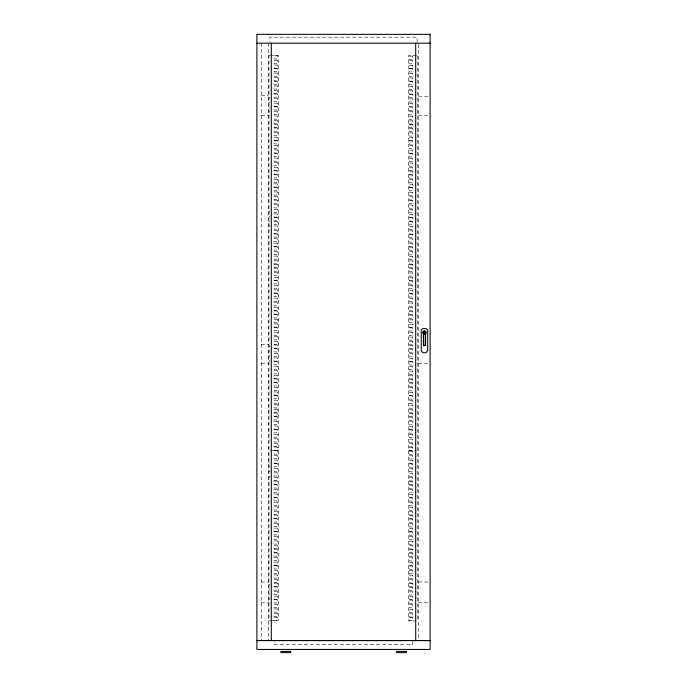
<?xml version="1.0" encoding="UTF-8"?>
<svg xmlns="http://www.w3.org/2000/svg" width="687" height="687" viewBox="0 0 687 687"><rect width="100%" height="100%" fill="white"/><g stroke="black" fill="none" stroke-linecap="round" stroke-linejoin="round"><path stroke-width="0.52" stroke-dasharray="3.44 2.58" d="M269.862 55.441L268.995 55.441L268.995 620.679L269.862 620.679M270.292 55.441L278.372 55.441L278.372 620.679L270.292 620.679M416.477 55.733L408.387 55.733L408.387 620.971L416.477 620.971M417.335 55.733L417.773 620.971L417.335 620.971M261.232 95.424L268.445 95.424M418.555 96.223L428.662 96.223M268.995 97.923L269.862 97.923M268.995 102.543L269.862 102.543M268.995 107.344L269.862 107.344M268.995 111.964L269.862 111.964M261.232 115.313L268.445 115.313M418.555 115.596L428.662 115.596M268.995 211.948L269.862 211.948M268.995 216.568L269.862 216.568M268.995 221.369L269.862 221.369M268.995 225.989L269.862 225.989M261.232 344.453L268.445 344.453M268.995 346.471L269.862 346.471M268.995 351.091L269.862 351.091M268.995 355.892L269.862 355.892M268.995 360.503L269.862 360.503M261.232 363.243L268.445 363.243M418.555 363.732L428.662 363.732M270.292 450.56L278.372 450.56M408.387 450.844L416.477 450.844M268.995 462.231L269.862 462.231M268.995 466.842L269.862 466.842M268.995 471.643L269.862 471.643M268.995 476.263L269.862 476.263M261.232 582.009L268.445 582.009M418.555 582.009L428.662 582.009M268.995 584.912L269.862 584.912M268.995 589.532L269.862 589.532M268.995 594.332L269.862 594.332M268.995 598.952L269.862 598.952M261.232 602.808L268.445 602.808M418.555 602.808L428.662 602.808M418.555 44.243L418.555 640.516M417.112 42.182L417.112 37.175L269.888 37.175L269.888 42.182M412.784 641.555L412.784 644.672L274.216 644.672L274.216 641.555M268.445 43.187L268.445 640.516M261.232 43.187L261.232 640.516M277.419 55.819L274.079 55.819L274.079 59.022L277.419 59.022L277.419 55.819M412.689 56.111L409.34 56.111L409.34 59.314L412.689 59.314L412.689 56.111M277.419 60.404L274.079 60.404L274.079 63.608L277.419 63.608L277.419 60.404M412.689 60.688L409.34 60.688L409.34 63.891L412.689 63.891L412.689 60.688M277.411 64.982L274.061 64.982L274.061 68.185L277.411 68.185L277.411 64.982M412.707 65.274L409.358 65.274L409.358 68.477L412.707 68.477L412.707 65.274M277.419 68.477L274.079 68.477L274.079 71.68L277.419 71.68L277.419 68.477M412.689 68.76L409.34 68.76L409.34 71.963L412.689 71.963L412.689 68.76M277.419 73.062L274.079 73.062L274.079 76.257L277.419 76.257L277.419 73.062M412.689 73.346L409.34 73.346L409.34 76.549L412.689 76.549L412.689 73.346M277.411 77.64L274.061 77.64L274.061 80.843L277.411 80.843L277.411 77.64M412.707 77.932L409.358 77.932L409.358 81.135L412.707 81.135L412.707 77.932M277.419 81.341L274.079 81.341L274.079 84.544L277.419 84.544L277.419 81.341M412.689 81.624L409.34 81.624L409.34 84.827L412.689 84.827L412.689 81.624M277.419 85.918L274.079 85.918L274.079 89.121L277.419 89.121L277.419 85.918M412.689 86.21L409.34 86.21L409.34 89.413L412.689 89.413L412.689 86.21M277.411 90.504L274.061 90.504L274.061 93.707L277.411 93.707L277.411 90.504M412.707 90.796L409.358 90.796L409.358 93.99L412.707 93.99L412.707 90.796M277.419 93.99L274.079 93.99L274.079 97.193L277.419 97.193L277.419 93.99M412.689 94.282L409.34 94.282L409.34 97.485L412.689 97.485L412.689 94.282M277.419 98.576L274.079 98.576L274.079 101.779L277.419 101.779L277.419 98.576M412.689 98.868L409.34 98.868L409.34 102.071L412.689 102.071L412.689 98.868M277.411 103.162L274.061 103.162L274.061 106.365L277.411 106.365L277.411 103.162M412.707 103.445L409.358 103.445L409.358 106.648L412.707 106.648L412.707 103.445M277.419 106.829L274.079 106.829L274.079 110.032L277.419 110.032L277.419 106.829M412.689 107.112L409.34 107.112L409.34 110.315L412.689 110.315L412.689 107.112M277.419 111.406L274.079 111.406L274.079 114.609L277.419 114.609L277.419 111.406M412.689 111.698L409.34 111.698L409.34 114.901L412.689 114.901L412.689 111.698M277.419 115.991L274.079 115.991L274.079 119.195L277.419 119.195L277.419 115.991M412.689 116.283L409.34 116.283L409.34 119.478L412.689 119.478L412.689 116.283M277.411 120.577L274.061 120.577L274.061 123.772L277.411 123.772L277.411 120.577M412.707 120.86L409.358 120.86L409.358 124.064L412.707 124.064L412.707 120.86M277.376 124.244L274.027 124.244L274.027 127.439L277.376 127.439L277.376 124.244M412.732 124.527L409.392 124.527L409.392 127.73L412.732 127.73L412.732 124.527M277.419 128.022L274.079 128.022L274.079 131.226L277.419 131.226L277.419 128.022M412.689 128.306L409.34 128.306L409.34 131.509L412.689 131.509L412.689 128.306M277.419 132.6L274.079 132.6L274.079 135.803L277.419 135.803L277.419 132.6M412.689 132.892L409.34 132.892L409.34 136.095L412.689 136.095L412.689 132.892M277.411 137.185L274.061 137.185L274.061 140.388L277.411 140.388L277.411 137.185M412.707 137.477L409.358 137.477L409.358 140.672L412.707 140.672L412.707 137.477M277.419 140.672L274.079 140.672L274.079 143.875L277.419 143.875L277.419 140.672M412.689 140.964L409.34 140.964L409.34 144.167L412.689 144.167L412.689 140.964M277.419 145.258L274.079 145.258L274.079 148.461L277.419 148.461L277.419 145.258M412.689 145.55L409.34 145.55L409.34 148.753L412.689 148.753L412.689 145.55M277.411 149.843L274.061 149.843L274.061 153.046L277.411 153.046L277.411 149.843M412.707 150.127L409.358 150.127L409.358 153.33L412.707 153.33L412.707 150.127M277.419 153.51L274.079 153.51L274.079 156.713L277.419 156.713L277.419 153.51M412.689 153.794L409.34 153.794L409.34 156.997L412.689 156.997L412.689 153.794M277.419 158.087L274.079 158.087L274.079 161.29L277.419 161.29L277.419 158.087M412.689 158.379L409.34 158.379L409.34 161.582L412.689 161.582L412.689 158.379M277.419 162.673L274.079 162.673L274.079 165.876L277.419 165.876L277.419 162.673M412.689 162.965L409.34 162.965L409.34 166.16L412.689 166.16L412.689 162.965M277.411 167.259L274.061 167.259L274.061 170.453L277.411 170.453L277.411 167.259M412.707 167.542L409.358 167.542L409.358 170.745L412.707 170.745L412.707 167.542M277.376 170.917L274.027 170.917L274.027 174.12L277.376 174.12L277.376 170.917M412.732 171.209L409.392 171.209L409.392 174.412L412.732 174.412L412.732 171.209M277.419 174.704L274.079 174.704L274.079 177.899L277.419 177.899L277.419 174.704M412.689 174.987L409.34 174.987L409.34 178.191L412.689 178.191L412.689 174.987M277.419 179.281L274.079 179.281L274.079 182.484L277.419 182.484L277.419 179.281M412.689 179.573L409.34 179.573L409.34 182.776L412.689 182.776L412.689 179.573M277.411 183.867L274.061 183.867L274.061 187.07L277.411 187.07L277.411 183.867M412.707 184.15L409.358 184.15L409.358 187.353L412.707 187.353L412.707 184.15M277.393 187.353L274.044 187.353L274.044 190.557L277.393 190.557L277.393 187.353M412.724 187.645L409.375 187.645L409.375 190.849L412.724 190.849L412.724 187.645M277.393 191.939L274.044 191.939L274.044 195.142L277.393 195.142L277.393 191.939M412.724 192.231L409.375 192.231L409.375 195.434L412.724 195.434L412.724 192.231M277.376 196.525L274.027 196.525L274.027 199.728L277.376 199.728L277.376 196.525M412.732 196.808L409.392 196.808L409.392 200.011L412.732 200.011L412.732 196.808M277.393 200.192L274.044 200.192L274.044 203.386L277.393 203.386L277.393 200.192M412.724 200.475L409.375 200.475L409.375 203.678L412.724 203.678L412.724 200.475M277.393 204.769L274.044 204.769L274.044 207.972L277.393 207.972L277.393 204.769M412.724 205.061L409.375 205.061L409.375 208.264L412.724 208.264L412.724 205.061M277.393 209.355L274.044 209.355L274.044 212.558L277.393 212.558L277.393 209.355M412.724 209.638L409.375 209.638L409.375 212.841L412.724 212.841L412.724 209.638M277.376 213.94L274.027 213.94L274.027 217.135L277.376 217.135L277.376 213.94M412.732 214.224L409.392 214.224L409.392 217.427L412.732 217.427L412.732 214.224M277.342 217.599L274.001 217.599L274.001 220.802L277.342 220.802L277.342 217.599M412.767 217.891L409.426 217.891L409.426 221.094L412.767 221.094L412.767 217.891M277.393 221.386L274.044 221.386L274.044 224.58L277.393 224.58L277.393 221.386M412.724 221.669L409.375 221.669L409.375 224.872L412.724 224.872L412.724 221.669M277.393 225.963L274.044 225.963L274.044 229.166L277.393 229.166L277.393 225.963M412.724 226.255L409.375 226.255L409.375 229.458L412.724 229.458L412.724 226.255M277.376 230.549L274.027 230.549L274.027 233.752L277.376 233.752L277.376 230.549M412.732 230.832L409.392 230.832L409.392 234.035L412.732 234.035L412.732 230.832M277.393 234.035L274.044 234.035L274.044 237.238L277.393 237.238L277.393 234.035M412.724 234.327L409.375 234.327L409.375 237.53L412.724 237.53L412.724 234.327M277.393 238.621L274.044 238.621L274.044 241.824L277.393 241.824L277.393 238.621M412.724 238.913L409.375 238.913L409.375 242.107L412.724 242.107L412.724 238.913M277.376 243.207L274.027 243.207L274.027 246.41L277.376 246.41L277.376 243.207M412.732 243.49L409.392 243.49L409.392 246.693L412.732 246.693L412.732 243.49M277.393 246.873L274.044 246.873L274.044 250.068L277.393 250.068L277.393 246.873M412.724 247.157L409.375 247.157L409.375 250.36L412.724 250.36L412.724 247.157M277.393 251.451L274.044 251.451L274.044 254.654L277.393 254.654L277.393 251.451M412.724 251.743L409.375 251.743L409.375 254.946L412.724 254.946L412.724 251.743M277.393 256.036L274.044 256.036L274.044 259.239L277.393 259.239L277.393 256.036M412.724 256.32L409.375 256.32L409.375 259.523L412.724 259.523L412.724 256.32M277.376 260.613L274.027 260.613L274.027 263.817L277.376 263.817L277.376 260.613M412.732 260.905L409.392 260.905L409.392 264.109L412.732 264.109L412.732 260.905M277.342 264.28L274.001 264.28L274.001 267.483L277.342 267.483L277.342 264.28M412.767 264.572L409.426 264.572L409.426 267.775L412.767 267.775L412.767 264.572M277.393 268.067L274.044 268.067L274.044 271.262L277.393 271.262L277.393 268.067M412.724 268.351L409.375 268.351L409.375 271.554L412.724 271.554L412.724 268.351M277.393 272.645L274.044 272.645L274.044 275.848L277.393 275.848L277.393 272.645M412.724 272.937L409.375 272.937L409.375 276.14L412.724 276.14L412.724 272.937M277.376 277.23L274.027 277.23L274.027 280.433L277.376 280.433L277.376 277.23M412.732 277.514L409.392 277.514L409.392 280.717L412.732 280.717L412.732 277.514M277.376 280.717L274.027 280.717L274.027 283.92L277.376 283.92L277.376 280.717M412.732 281.009L409.392 281.009L409.392 284.212L412.732 284.212L412.732 281.009M277.376 285.303L274.027 285.303L274.027 288.506L277.376 288.506L277.376 285.303M412.732 285.594L409.392 285.594L409.392 288.789L412.732 288.789L412.732 285.594M277.359 289.888L274.019 289.888L274.019 293.083L277.359 293.083L277.359 289.888M412.75 290.172L409.409 290.172L409.409 293.375L412.75 293.375L412.75 290.172M277.376 293.555L274.027 293.555L274.027 296.75L277.376 296.75L277.376 293.555M412.732 293.838L409.392 293.838L409.392 297.042L412.732 297.042L412.732 293.838M277.376 298.132L274.027 298.132L274.027 301.335L277.376 301.335L277.376 298.132M412.732 298.424L409.392 298.424L409.392 301.627L412.732 301.627L412.732 298.424M277.376 302.718L274.027 302.718L274.027 305.921L277.376 305.921L277.376 302.718M412.732 303.001L409.392 303.001L409.392 306.204L412.732 306.204L412.732 303.001M277.359 307.295L274.019 307.295L274.019 310.498L277.359 310.498L277.359 307.295M412.75 307.587L409.409 307.587L409.409 310.79L412.75 310.79L412.75 307.587M277.325 310.962L273.984 310.962L273.984 314.165L277.325 314.165L277.325 310.962M412.784 311.254L409.435 311.254L409.435 314.457L412.784 314.457L412.784 311.254M277.376 314.74L274.027 314.74L274.027 317.944L277.376 317.944L277.376 314.74M412.732 315.032L409.392 315.032L409.392 318.236L412.732 318.236L412.732 315.032M277.376 319.326L274.027 319.326L274.027 322.529L277.376 322.529L277.376 319.326M412.732 319.618L409.392 319.618L409.392 322.821L412.732 322.821L412.732 319.618M277.359 323.912L274.019 323.912L274.019 327.115L277.359 327.115L277.359 323.912M412.75 324.195L409.409 324.195L409.409 327.398L412.75 327.398L412.75 324.195M277.376 327.579L274.027 327.579L274.027 330.782L277.376 330.782L277.376 327.579M412.732 327.862L409.392 327.862L409.392 331.065L412.732 331.065L412.732 327.862M277.376 332.156L274.027 332.156L274.027 335.359L277.376 335.359L277.376 332.156M412.732 332.448L409.392 332.448L409.392 335.651L412.732 335.651L412.732 332.448M277.376 336.742L274.027 336.742L274.027 339.945L277.376 339.945L277.376 336.742M412.732 337.034L409.392 337.034L409.392 340.228L412.732 340.228L412.732 337.034M277.359 341.327L274.019 341.327L274.019 344.522L277.359 344.522L277.359 341.327M412.75 341.611L409.409 341.611L409.409 344.814L412.75 344.814L412.75 341.611M277.325 344.994L273.984 344.994L273.984 348.189L277.325 348.189L277.325 344.994M412.784 345.278L409.435 345.278L409.435 348.481L412.784 348.481L412.784 345.278M277.376 348.773L274.027 348.773L274.027 351.976L277.376 351.976L277.376 348.773M412.732 349.056L409.392 349.056L409.392 352.259L412.732 352.259L412.732 349.056M277.376 353.35L274.027 353.35L274.027 356.553L277.376 356.553L277.376 353.35M412.732 353.642L409.392 353.642L409.392 356.845L412.732 356.845L412.732 353.642M277.359 357.936L274.019 357.936L274.019 361.139L277.359 361.139L277.359 357.936M412.75 358.228L409.409 358.228L409.409 361.422L412.75 361.422L412.75 358.228M277.376 361.602L274.027 361.602L274.027 364.806L277.376 364.806L277.376 361.602M412.732 361.886L409.392 361.886L409.392 365.089L412.732 365.089L412.732 361.886M277.376 366.18L274.027 366.18L274.027 369.383L277.376 369.383L277.376 366.18M412.732 366.472L409.392 366.472L409.392 369.675L412.732 369.675L412.732 366.472M277.376 370.765L274.027 370.765L274.027 373.968L277.376 373.968L277.376 370.765M412.732 371.057L409.392 371.057L409.392 374.26L412.732 374.26L412.732 371.057M277.359 375.351L274.019 375.351L274.019 378.554L277.359 378.554L277.359 375.351M412.75 375.634L409.409 375.634L409.409 378.838L412.75 378.838L412.75 375.634M277.325 379.018L273.984 379.018L273.984 382.221L277.325 382.221L277.325 379.018M412.784 379.301L409.435 379.301L409.435 382.504L412.784 382.504L412.784 379.301M277.376 382.796L274.027 382.796L274.027 386L277.376 386L277.376 382.796M412.732 383.08L409.392 383.08L409.392 386.283L412.732 386.283L412.732 383.08M277.376 387.374L274.027 387.374L274.027 390.577L277.376 390.577L277.376 387.374M412.732 387.666L409.392 387.666L409.392 390.869L412.732 390.869L412.732 387.666M277.359 391.959L274.019 391.959L274.019 395.162L277.359 395.162L277.359 391.959M412.75 392.251L409.409 392.251L409.409 395.454L412.75 395.454L412.75 392.251M277.376 395.626L274.027 395.626L274.027 398.829L277.376 398.829L277.376 395.626M412.732 395.918L409.392 395.918L409.392 399.121L412.732 399.121L412.732 395.918M277.376 400.212L274.027 400.212L274.027 403.415L277.376 403.415L277.376 400.212M412.732 400.495L409.392 400.495L409.392 403.698L412.732 403.698L412.732 400.495M277.376 404.789L274.027 404.789L274.027 407.992L277.376 407.992L277.376 404.789M412.732 405.081L409.392 405.081L409.392 408.284L412.732 408.284L412.732 405.081M277.359 409.375L274.019 409.375L274.019 412.578L277.359 412.578L277.359 409.375M412.75 409.667L409.409 409.667L409.409 412.861L412.75 412.861L412.75 409.667M277.325 413.042L273.984 413.042L273.984 416.245L277.325 416.245L277.325 413.042M412.784 413.325L409.435 413.325L409.435 416.528L412.784 416.528L412.784 413.325M277.376 416.82L274.027 416.82L274.027 420.023L277.376 420.023L277.376 416.82M412.732 417.112L409.392 417.112L409.392 420.307L412.732 420.307L412.732 417.112M277.376 421.406L274.027 421.406L274.027 424.609L277.376 424.609L277.376 421.406M412.732 421.689L409.392 421.689L409.392 424.892L412.732 424.892L412.732 421.689M277.359 425.983L274.019 425.983L274.019 429.186L277.359 429.186L277.359 425.983M412.75 426.275L409.409 426.275L409.409 429.478L412.75 429.478L412.75 426.275M277.376 429.65L274.027 429.65L274.027 432.853L277.376 432.853L277.376 429.65M412.732 429.942L409.392 429.942L409.392 433.145L412.732 433.145L412.732 429.942M277.376 434.236L274.027 434.236L274.027 437.439L277.376 437.439L277.376 434.236M412.732 434.519L409.392 434.519L409.392 437.722L412.732 437.722L412.732 434.519M277.376 438.813L274.027 438.813L274.027 442.016L277.376 442.016L277.376 438.813M412.732 439.105L409.392 439.105L409.392 442.308L412.732 442.308L412.732 439.105M277.359 443.398L274.019 443.398L274.019 446.602L277.359 446.602L277.359 443.398M412.75 443.69L409.409 443.69L409.409 446.893L412.75 446.893L412.75 443.69M277.325 447.065L273.984 447.065L273.984 450.268L277.325 450.268L277.325 447.065M412.784 447.357L409.435 447.357L409.435 450.56L412.784 450.56L412.784 447.357M277.376 450.844L274.027 450.844L274.027 454.047L277.376 454.047L277.376 450.844M412.732 451.136L409.392 451.136L409.392 454.339L412.732 454.339L412.732 451.136M277.376 455.429L274.027 455.429L274.027 458.633L277.376 458.633L277.376 455.429M412.732 455.713L409.392 455.713L409.392 458.916L412.732 458.916L412.732 455.713M277.359 460.007L274.019 460.007L274.019 463.21L277.359 463.21L277.359 460.007M412.75 460.299L409.409 460.299L409.409 463.502L412.75 463.502L412.75 460.299M277.376 463.673L274.027 463.673L274.027 466.877L277.376 466.877L277.376 463.673M412.732 463.965L409.392 463.965L409.392 467.169L412.732 467.169L412.732 463.965M277.376 468.259L274.027 468.259L274.027 471.462L277.376 471.462L277.376 468.259M412.732 468.551L409.392 468.551L409.392 471.746L412.732 471.746L412.732 468.551M277.376 472.845L274.027 472.845L274.027 476.048L277.376 476.048L277.376 472.845M412.732 473.128L409.392 473.128L409.392 476.331L412.732 476.331L412.732 473.128M277.359 477.422L274.019 477.422L274.019 480.625L277.359 480.625L277.359 477.422M412.75 477.714L409.409 477.714L409.409 480.917L412.75 480.917L412.75 477.714M277.325 481.089L273.984 481.089L273.984 484.292L277.325 484.292L277.325 481.089M412.784 481.381L409.435 481.381L409.435 484.584L412.784 484.584L412.784 481.381M277.376 484.867L274.027 484.867L274.027 488.071L277.376 488.071L277.376 484.867M412.732 485.159L409.392 485.159L409.392 488.363L412.732 488.363L412.732 485.159M277.376 489.453L274.027 489.453L274.027 492.656L277.376 492.656L277.376 489.453M412.732 489.745L409.392 489.745L409.392 492.94L412.732 492.94L412.732 489.745M277.359 494.039L274.019 494.039L274.019 497.233L277.359 497.233L277.359 494.039M412.75 494.322L409.409 494.322L409.409 497.525L412.75 497.525L412.75 494.322M277.376 497.706L274.027 497.706L274.027 500.9L277.376 500.9L277.376 497.706M412.732 497.989L409.392 497.989L409.392 501.192L412.732 501.192L412.732 497.989M277.376 502.283L274.027 502.283L274.027 505.486L277.376 505.486L277.376 502.283M412.732 502.575L409.392 502.575L409.392 505.778L412.732 505.778L412.732 502.575M277.376 506.869L274.027 506.869L274.027 510.072L277.376 510.072L277.376 506.869M412.732 507.152L409.392 507.152L409.392 510.355L412.732 510.355L412.732 507.152M277.359 511.446L274.019 511.446L274.019 514.649L277.359 514.649L277.359 511.446M412.75 511.738L409.409 511.738L409.409 514.941L412.75 514.941L412.75 511.738M277.325 515.113L273.984 515.113L273.984 518.316L277.325 518.316L277.325 515.113M412.784 515.405L409.435 515.405L409.435 518.608L412.784 518.608L412.784 515.405M277.376 518.891L274.027 518.891L274.027 522.094L277.376 522.094L277.376 518.891M412.732 519.183L409.392 519.183L409.392 522.386L412.732 522.386L412.732 519.183M277.376 523.477L274.027 523.477L274.027 526.68L277.376 526.68L277.376 523.477M412.732 523.769L409.392 523.769L409.392 526.972L412.732 526.972L412.732 523.769M277.359 528.063L274.019 528.063L274.019 531.266L277.359 531.266L277.359 528.063M412.75 528.346L409.409 528.346L409.409 531.549L412.75 531.549L412.75 528.346M277.376 531.729L274.027 531.729L274.027 534.933L277.376 534.933L277.376 531.729M412.732 532.013L409.392 532.013L409.392 535.216L412.732 535.216L412.732 532.013M277.376 536.307L274.027 536.307L274.027 539.51L277.376 539.51L277.376 536.307M412.732 536.599L409.392 536.599L409.392 539.802L412.732 539.802L412.732 536.599M277.376 540.892L274.027 540.892L274.027 544.095L277.376 544.095L277.376 540.892M412.732 541.184L409.392 541.184L409.392 544.379L412.732 544.379L412.732 541.184M277.359 545.478L274.019 545.478L274.019 548.673L277.359 548.673L277.359 545.478M412.75 545.761L409.409 545.761L409.409 548.965L412.75 548.965L412.75 545.761M277.325 549.145L273.984 549.145L273.984 552.339L277.325 552.339L277.325 549.145M412.784 549.428L409.435 549.428L409.435 552.631L412.784 552.631L412.784 549.428M277.376 552.923L274.027 552.923L274.027 556.127L277.376 556.127L277.376 552.923M412.732 553.207L409.392 553.207L409.392 556.41L412.732 556.41L412.732 553.207M277.376 557.501L274.027 557.501L274.027 560.704L277.376 560.704L277.376 557.501M412.732 557.792L409.392 557.792L409.392 560.996L412.732 560.996L412.732 557.792M277.359 562.086L274.019 562.086L274.019 565.289L277.359 565.289L277.359 562.086M412.75 562.378L409.409 562.378L409.409 565.573L412.75 565.573L412.75 562.378M277.376 565.753L274.027 565.753L274.027 568.956L277.376 568.956L277.376 565.753M412.732 566.036L409.392 566.036L409.392 569.24L412.732 569.24L412.732 566.036M277.376 570.33L274.027 570.33L274.027 573.533L277.376 573.533L277.376 570.33M412.732 570.622L409.392 570.622L409.392 573.825L412.732 573.825L412.732 570.622M277.376 574.916L274.027 574.916L274.027 578.119L277.376 578.119L277.376 574.916M412.732 575.208L409.392 575.208L409.392 578.411L412.732 578.411L412.732 575.208M277.359 579.502L274.019 579.502L274.019 582.705L277.359 582.705L277.359 579.502M412.75 579.785L409.409 579.785L409.409 582.988L412.75 582.988L412.75 579.785M277.325 583.169L273.984 583.169L273.984 586.372L277.325 586.372L277.325 583.169M412.784 583.452L409.435 583.452L409.435 586.655L412.784 586.655L412.784 583.452M277.376 586.947L274.027 586.947L274.027 590.15L277.376 590.15L277.376 586.947M412.732 587.23L409.392 587.23L409.392 590.434L412.732 590.434L412.732 587.23M277.376 591.524L274.027 591.524L274.027 594.727L277.376 594.727L277.376 591.524M412.732 591.816L409.392 591.816L409.392 595.019L412.732 595.019L412.732 591.816M277.359 596.11L274.019 596.11L274.019 599.313L277.359 599.313L277.359 596.11M412.75 596.402L409.409 596.402L409.409 599.605L412.75 599.605L412.75 596.402M277.376 599.777L274.027 599.777L274.027 602.98L277.376 602.98L277.376 599.777M412.732 600.069L409.392 600.069L409.392 603.272L412.732 603.272L412.732 600.069M277.376 604.362L274.027 604.362L274.027 607.566L277.376 607.566L277.376 604.362M412.732 604.646L409.392 604.646L409.392 607.849L412.732 607.849L412.732 604.646M277.376 608.94L274.027 608.94L274.027 612.143L277.376 612.143L277.376 608.94M412.732 609.232L409.392 609.232L409.392 612.435L412.732 612.435L412.732 609.232M277.359 613.525L274.019 613.525L274.019 616.728L277.359 616.728L277.359 613.525M412.75 613.817L409.409 613.817L409.409 617.012L412.75 617.012L412.75 613.817M277.325 617.192L273.984 617.192L273.984 620.395L277.325 620.395L277.325 617.192M412.784 617.476L409.435 617.476L409.435 620.679L412.784 620.679L412.784 617.476"/><path stroke-width="1.03" d="M256.895 43.187L430.105 43.187M256.895 640.516L430.105 640.516M256.895 640.585L430.105 640.585M280.674 651.439L290.859 651.439M396.425 651.439L406.61 651.439M280.674 652.65L290.859 652.65M396.425 652.65L406.61 652.65M415.704 43.187L415.704 640.516M271.296 43.187L271.296 640.516M424.034 332.13C423.999 335.187 425.82 330.885 424.034 332.13M425.322 344.771L425.253 344.926A0.919 0.919 0 0 1 423.656 344.926L423.596 334.183A1.846 1.846 0 0 0 425.382 334.14L425.322 344.771M425.579 344.822L425.485 345.054A1.185 1.185 0 0 1 423.432 345.054L423.329 333.659A1.589 1.589 0 0 1 423.329 331.409A1.589 1.589 0 0 1 425.579 331.409A1.589 1.589 0 0 1 425.579 333.659L425.579 344.822M430.105 34.35L256.895 34.35L256.895 649.421L430.105 649.421L430.105 34.35M427.692 350.55L427.692 329.708A4.749 4.749 0 0 0 421.225 329.708L421.225 350.55A3.401 3.401 0 0 0 427.692 350.55M423.75 333.762A1.417 1.417 0 0 0 425.871 332.534A1.417 1.417 0 0 0 423.75 331.306A1.417 1.417 0 0 0 423.75 333.762M423.836 333.152A0.867 0.867 0 0 0 425.296 332.757A0.867 0.867 0 0 0 424.231 331.692A0.867 0.867 0 0 0 423.836 333.152"/></g></svg>
